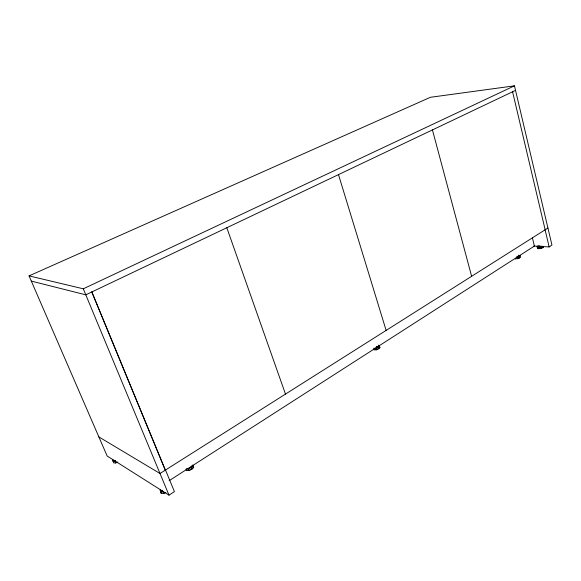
<?xml version="1.0" encoding="UTF-8"?>
<svg xmlns="http://www.w3.org/2000/svg" width="581" height="581" viewBox="0 0 581 581"><rect width="100%" height="100%" fill="white"/><g stroke="black" fill="none" stroke-linecap="round" stroke-linejoin="round"><path stroke-width="0.87" d="M541.129 246.162L539.059 246.533L539.299 246.053M538.115 247.353L537.781 245.966L537.171 246.86L537.505 248.254L538.681 248.712L540.955 248.465L542.995 247.651L543.598 246.751L540.148 246.547L538.79 247.085M515.289 259.017L519.617 257.949L520.278 257.02L519.93 255.618L518.237 255.495M517.199 257.368L519.269 256.541L519.93 255.618L517.199 257.368L517.548 258.777L520.278 257.02M376.851 346.915L377.367 346.218M373.975 349.893L376.306 349.777L378.754 348.782L379.858 347.489L379.378 345.942L375.827 348.222L373.489 348.339M378.507 345.121L379.858 347.489L376.306 349.777L375.827 348.222L378.267 347.227L379.378 345.942M186.073 469.274L186.537 470.421L188.883 470.53L191.846 469.288L193.684 467.436L192.856 464.923M186.624 468.736L188.186 468.809L191.156 467.567L192.994 465.722L193.684 467.436L192.311 468.322M161.395 491.286L162.389 490.299M533.816 246.032L549.139 246.925L551.95 245.095L514.461 85.835L430.398 97.288L29.05 275.888L107.151 456.012L168.998 495.165L174.423 491.62L165.512 470.014M538.493 246.01L537.171 246.86L538.34 247.317L540.62 247.063L541.942 246.206M164.982 492.521L163.537 493.458L161.162 493.298L160.167 490.03L162.796 491.693L163.537 493.458L165.846 492.485M541.659 246.38L540.148 246.547L537.505 248.254L540.955 248.465L543.598 246.751M192.994 465.722L188.186 468.809L188.883 470.53L190.938 469.208M169.165 480.683L534.397 246.061L532.363 237.658M547.934 228.021L160 473.5L98.872 436.919M114.203 461.22L115.546 460.406M116.999 462.156L115.655 462.97L113.615 462.883L112.845 460.029L114.965 461.372L115.655 462.97L117.754 462.113M515.536 90.382L85.799 294.836L31.309 281.095M29.05 275.888L83.294 288.801L514.461 85.835M537.171 246.86L540.62 247.063L542.661 246.25L542.995 247.651M516.596 256.867L517.765 256.439M378.209 346.704L376.662 346.784L379.858 347.489M112.925 461.285L114.965 461.372M191.759 465.998L193.313 466.064M160.429 491.541L162.796 491.693M374.716 349.421L376.306 349.777M191.657 466.332L193.684 467.436M112.845 460.029L113.535 461.619M160.167 490.03L160.654 491.199M83.294 288.801L168.998 495.165M91.871 291.945L165.374 470.102M91.769 291.996L165.28 470.16M191.156 467.567L191.846 469.288M226.808 227.752L285.482 394.092M378.267 347.227L378.754 348.782M338.483 174.62L386.125 330.407M432.438 129.919L471.627 276.302M519.269 256.541L519.617 257.949M518.797 255.132L519.145 256.533M186.196 469.034L186.537 470.421M540.62 247.063L540.955 248.465M539.8 245.886L539.974 246.584M538.885 245.836L539.059 246.533M538.34 247.317L538.681 248.712M512.58 91.791L545.16 229.771M545.094 229.815L549.139 246.925M160.901 491.78L161.162 493.298"/></g></svg>
